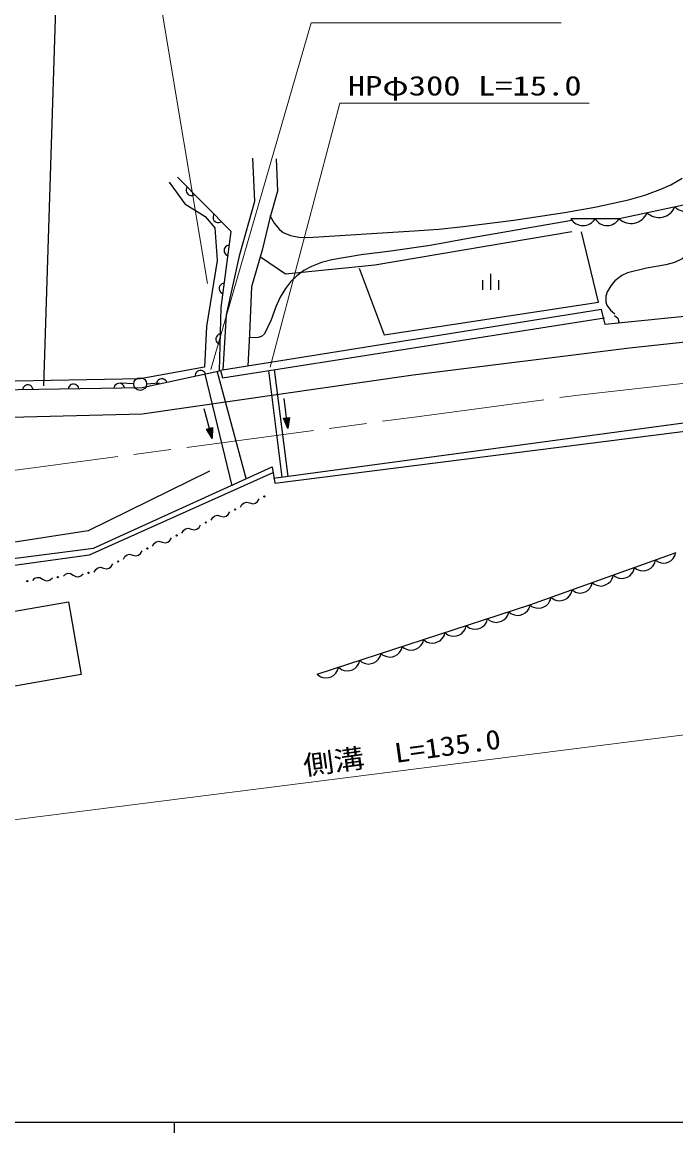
# Model space of a CAD drawing. Units: millimetres, scale not verified. Extents: x 40000 to 680000, y 20000 to 380000.
# Drawn here: x 253748 to 315003, y 204000 to 308111 of the extents above; entities that cross this region are included whole.
import ezdxf
from ezdxf.enums import TextEntityAlignment as Align

# ---------------------------------------------------------------- set-up
doc = ezdxf.new("R2010")
doc.units = ezdxf.units.MM
doc.header["$LTSCALE"] = 1000
doc.linetypes.add('CHAIN', pattern=[18.5, 12, -1.5, 3.5, -1.5])
for name, color, linetype, lineweight in [('M-BGD', 7, 'Continuous', 25), ('M-BMK', 2, 'CHAIN', 13), ('M-STR-HTXT', 7, 'Continuous', 13), ('M-STR-STRC', 7, 'Continuous', 25), ('M-TTL-BAND', 7, 'Continuous', 25)]:
    doc.layers.add(name, color=color, linetype=linetype, lineweight=lineweight)
doc.styles.add('ＭＳ ゴシック', font='')
doc.styles.get('ＭＳ ゴシック').set_extended_font_data('MS Gothic')

msp = doc.modelspace()

# ---------------------------------------------------------------- linework, layer by layer
at = {"layer": 'M-BGD'}
for p, q in [((275539, 291331), (275362, 295360)), ((277556, 295308), (277666, 292286)), ((267525, 293123), (269002, 291084)), ((273328, 288500), (268300, 293581)), ((269148, 292553), (269119, 292440)), ((269205, 292666), (269148, 292553)), ((269119, 292440), (269118, 292299)), ((269118, 292299), (269146, 292185)), ((269146, 292185), (269202, 292072)), ((269202, 292072), (269314, 291958)), ((269314, 291958), (269427, 291901)), ((269427, 291901), (269540, 291872)), ((269540, 291872), (269682, 291872)), ((269682, 291872), (269795, 291899)), ((269795, 291899), (269908, 291955)), ((277666, 292286), (276964, 289742)), ((320115, 291900), (309699, 289693)), ((269002, 291084), (270881, 289894)), ((274138, 286334), (275539, 291331)), ((270881, 289894), (271809, 288823)), ((271633, 289900), (271632, 289758)), ((271632, 289758), (271660, 289645)), ((271662, 290013), (271633, 289900)), ((271660, 289645), (271716, 289532)), ((271719, 290125), (271662, 290013)), ((271716, 289532), (271828, 289418)), ((276964, 289742), (276251, 286741)), ((309699, 289693), (305182, 289669)), ((271809, 288823), (272022, 285765)), ((271828, 289418), (271941, 289361)), ((271941, 289361), (272054, 289332)), ((272054, 289332), (272196, 289331)), ((272196, 289331), (272309, 289359)), ((272309, 289359), (272422, 289415)), ((272393, 281369), (273328, 288500)), ((286785, 285381), (305276, 288480)), ((307775, 281862), (306162, 288459)), ((272688, 286851), (272667, 286692)), ((272667, 286692), (272691, 286568)), ((272743, 286965), (272688, 286851)), ((272691, 286568), (272738, 286461)), ((272738, 286461), (272824, 286349)), ((272816, 287056), (272743, 286965)), ((272928, 287142), (272816, 287056)), ((272824, 286349), (272915, 286277)), ((272904, 280693), (274138, 286334)), ((273035, 287189), (272928, 287142)), ((273159, 287213), (273035, 287189)), ((276251, 286741), (275253, 283289)), ((272022, 285765), (271014, 279590)), ((272915, 286277), (273029, 286221)), ((276074, 286128), (278434, 284519)), ((278434, 284519), (286785, 285381)), ((285343, 285061), (287673, 278802)), ((297630, 284534), (297630, 283034)), ((272220, 283285), (272200, 283127)), ((272276, 283399), (272220, 283285)), ((272348, 283491), (272276, 283399)), ((272460, 283577), (272348, 283491)), ((272567, 283623), (272460, 283577)), ((272691, 283647), (272567, 283623)), ((275253, 283289), (275056, 278903)), ((296880, 283934), (296880, 283034)), ((298380, 283934), (298380, 283034)), ((272200, 283127), (272224, 283003)), ((272224, 283003), (272270, 282896)), ((272270, 282896), (272356, 282783)), ((272356, 282783), (272448, 282711)), ((272448, 282711), (272561, 282656)), ((272250, 275441), (272393, 281369)), ((308032, 281165), (272345, 275456)), ((287673, 278802), (307775, 281862)), ((308397, 279761), (308032, 281165)), ((322581, 281212), (308397, 279761)), ((272520, 274784), (308328, 280407)), ((272596, 275496), (272904, 280693)), ((271014, 279590), (270827, 275779)), ((271903, 278495), (271899, 278335)), ((271899, 278335), (271936, 278214)), ((271946, 278614), (271903, 278495)), ((271936, 278214), (271994, 278113)), ((272008, 278712), (271946, 278614)), ((271994, 278113), (272092, 278010)), ((272111, 278810), (272008, 278712)), ((272092, 278010), (272190, 277948)), ((272212, 278868), (272111, 278810)), ((272333, 278905), (272212, 278868)), ((275056, 278903), (274893, 275864)), ((272190, 277948), (272309, 277905)), ((270827, 275779), (264792, 274685)), ((264993, 273874), (272250, 275441)), ((269961, 275069), (269947, 274943)), ((269998, 275180), (269961, 275069)), ((270075, 275299), (269998, 275180)), ((270160, 275378), (270075, 275299)), ((270269, 275443), (270160, 275378)), ((270425, 275476), (270269, 275443)), ((270551, 275463), (270425, 275476)), ((270661, 275425), (270551, 275463)), ((270780, 275349), (270661, 275425)), ((270860, 275263), (270780, 275349)), ((270924, 275155), (270860, 275263)), ((270862, 275110), (273393, 264656)), ((272007, 275351), (274706, 265365)), ((272345, 275456), (272520, 274784)), ((276818, 275459), (278096, 265456)), ((277373, 275546), (278639, 265529)), ((239237, 273431), (264993, 273874)), ((264792, 274685), (251432, 274434)), ((253858, 273902), (253799, 273801)), ((253956, 274004), (253858, 273902)), ((254055, 274066), (253956, 274004)), ((254174, 274108), (254055, 274066)), ((254334, 274111), (254174, 274108)), ((254455, 274073), (254334, 274111)), ((254556, 274014), (254455, 274073)), ((254658, 273916), (254556, 274014)), ((254719, 273817), (254658, 273916)), ((254761, 273698), (254719, 273817)), ((258092, 273875), (258054, 273754)), ((258150, 273976), (258092, 273875)), ((258249, 274078), (258150, 273976)), ((258348, 274140), (258249, 274078)), ((258467, 274182), (258348, 274140)), ((258627, 274184), (258467, 274182)), ((258748, 274146), (258627, 274184)), ((258849, 274088), (258748, 274146)), ((258950, 273990), (258849, 274088)), ((259012, 273891), (258950, 273990)), ((259054, 273772), (259012, 273891)), ((262385, 273949), (262347, 273828)), ((262443, 274050), (262385, 273949)), ((262541, 274152), (262443, 274050)), ((262640, 274213), (262541, 274152)), ((262760, 274255), (262640, 274213)), ((262920, 274258), (262760, 274255)), ((263040, 274220), (262920, 274258)), ((264203, 274218), (263004, 274279)), ((263141, 274162), (263040, 274220)), ((263243, 274064), (263141, 274162)), ((263305, 273965), (263243, 274064)), ((263347, 273845), (263305, 273965)), ((265401, 274226), (266598, 274303)), ((266332, 274286), (266319, 274160)), ((266370, 274396), (266332, 274286)), ((266447, 274515), (266370, 274396)), ((266532, 274595), (266447, 274515)), ((266641, 274659), (266532, 274595)), ((266797, 274693), (266641, 274659)), ((266923, 274679), (266797, 274693)), ((267033, 274642), (266923, 274679)), ((267152, 274565), (267033, 274642)), ((267232, 274480), (267152, 274565)), ((267296, 274371), (267232, 274480)), ((253799, 273801), (253761, 273681)), ((333910, 272981), (277312, 265350)), ((278640, 270033), (278294, 272836)), ((271559, 269079), (270808, 271882)), ((277415, 264912), (334179, 272104)), ((278240, 270991), (278796, 271059)), ((278640, 270033), (278240, 270991)), ((278324, 270961), (278721, 271010)), ((278606, 270310), (278324, 270961)), ((278408, 270931), (278647, 270960)), ((278586, 270469), (278408, 270931)), ((278493, 270901), (278572, 270911)), ((278557, 270707), (278493, 270901)), ((278572, 270911), (278557, 270707)), ((278647, 270960), (278586, 270469)), ((278721, 271010), (278606, 270310)), ((278796, 271059), (278640, 270033)), ((271030, 269972), (271571, 270117)), ((271559, 269079), (271030, 269972)), ((271118, 269954), (271504, 270058)), ((271487, 269349), (271118, 269954)), ((271205, 269936), (271437, 269999)), ((271445, 269504), (271205, 269936)), ((271293, 269918), (271370, 269939)), ((271383, 269736), (271293, 269918)), ((271370, 269939), (271383, 269736)), ((271437, 269999), (271445, 269504)), ((271504, 270058), (271487, 269349)), ((271571, 270117), (271559, 269079)), ((277252, 265859), (260018, 258150)), ((260438, 258793), (277162, 266442)), ((277162, 266442), (277415, 264912)), ((275804, 263168), (275950, 263430)), ((274196, 262650), (274342, 262912)), ((274342, 262912), (274537, 263064)), ((274537, 263064), (274781, 263107)), ((274781, 263107), (275073, 263040)), ((275073, 263040), (275366, 262973)), ((275366, 262973), (275609, 263016)), ((275609, 263016), (275804, 263168)), ((271455, 261430), (271601, 261692)), ((271601, 261692), (271796, 261845)), ((271796, 261845), (272040, 261887)), ((272040, 261887), (272332, 261820)), ((272332, 261820), (272625, 261754)), ((272625, 261754), (272868, 261796)), ((272868, 261796), (273063, 261949)), ((273063, 261949), (273209, 262211)), ((268714, 260211), (268860, 260473)), ((268860, 260473), (269055, 260625)), ((269055, 260625), (269299, 260668)), ((269299, 260668), (269591, 260601)), ((269591, 260601), (269884, 260534)), ((269884, 260534), (270127, 260577)), ((270127, 260577), (270322, 260729)), ((270322, 260729), (270468, 260991)), ((265973, 258992), (266119, 259254)), ((266119, 259254), (266314, 259406)), ((266314, 259406), (266558, 259449)), ((266558, 259449), (266850, 259382)), ((266850, 259382), (267142, 259315)), ((267142, 259315), (267386, 259358)), ((267386, 259358), (267581, 259510)), ((267581, 259510), (267727, 259772)), ((244567, 256776), (260438, 258793)), ((263573, 258187), (263817, 258230)), ((263817, 258230), (264109, 258163)), ((264645, 258139), (264840, 258291)), ((264840, 258291), (264986, 258553)), ((301329, 253494), (315026, 258401)), ((314934, 258155), (314980, 258384)), ((260018, 258150), (244961, 256047)), ((262099, 257072), (262245, 257334)), ((263232, 257773), (263378, 258035)), ((263378, 258035), (263573, 258187)), ((264109, 258163), (264401, 258096)), ((264401, 258096), (264645, 258139)), ((312857, 257133), (312973, 257308)), ((312973, 257308), (313049, 257469)), ((313049, 257469), (313097, 257710)), ((313097, 257710), (313277, 257562)), ((313277, 257562), (313431, 257489)), ((313431, 257489), (313622, 257430)), ((313622, 257430), (313888, 257398)), ((313888, 257398), (314128, 257442)), ((314128, 257442), (314354, 257522)), ((314354, 257522), (314566, 257641)), ((314566, 257641), (314752, 257835)), ((314752, 257835), (314862, 258002)), ((314862, 258002), (314934, 258155)), ((257609, 256165), (257816, 256368)), ((257816, 256368), (258038, 256457)), ((258038, 256457), (258276, 256430)), ((258276, 256430), (258529, 256289)), ((258529, 256289), (258782, 256147)), ((258782, 256147), (259020, 256121)), ((259020, 256121), (259242, 256209)), ((259242, 256209), (259448, 256413)), ((260491, 256553), (260637, 256815)), ((260637, 256815), (260832, 256968)), ((260832, 256968), (261075, 257010)), ((261075, 257010), (261368, 256944)), ((261368, 256944), (261660, 256877)), ((261660, 256877), (261904, 256919)), ((261904, 256919), (262099, 257072)), ((309095, 256053), (309143, 256293)), ((309143, 256293), (309332, 256138)), ((309332, 256138), (309494, 256062)), ((310463, 256097), (310686, 256221)), ((310686, 256221), (310880, 256425)), ((310880, 256425), (310996, 256600)), ((310996, 256600), (311072, 256761)), ((311072, 256761), (311120, 257001)), ((311120, 257001), (311309, 256846)), ((311309, 256846), (311470, 256770)), ((311470, 256770), (311671, 256708)), ((311671, 256708), (311951, 256674)), ((311951, 256674), (312202, 256720)), ((312202, 256720), (312439, 256805)), ((312439, 256805), (312663, 256929)), ((312663, 256929), (312857, 257133)), ((254735, 255777), (254942, 255981)), ((254942, 255981), (255164, 256069)), ((255164, 256069), (255402, 256043)), ((255402, 256043), (255655, 255901)), ((255655, 255901), (255908, 255760)), ((255908, 255760), (256146, 255734)), ((256146, 255734), (256368, 255822)), ((256368, 255822), (256574, 256025)), ((306938, 255036), (307048, 255203)), ((307048, 255203), (307120, 255356)), ((307120, 255356), (307166, 255585)), ((307166, 255585), (307355, 255430)), ((307355, 255430), (307517, 255353)), ((307517, 255353), (307717, 255291)), ((307717, 255291), (307997, 255258)), ((307997, 255258), (308248, 255303)), ((308248, 255303), (308486, 255388)), ((308486, 255388), (308709, 255513)), ((308709, 255513), (308903, 255716)), ((308903, 255716), (309019, 255892)), ((309019, 255892), (309095, 256053)), ((309494, 256062), (309694, 256000)), ((309694, 256000), (309974, 255966)), ((309974, 255966), (310225, 256012)), ((310225, 256012), (310463, 256097)), ((303258, 253962), (303306, 254202)), ((303306, 254202), (303496, 254047)), ((303496, 254047), (303657, 253971)), ((304626, 254005), (304849, 254130)), ((304849, 254130), (305044, 254334)), ((305044, 254334), (305159, 254509)), ((305159, 254509), (305235, 254670)), ((305235, 254670), (305283, 254910)), ((305283, 254910), (305464, 254762)), ((305464, 254762), (305617, 254690)), ((305617, 254690), (305808, 254631)), ((305808, 254631), (306075, 254599)), ((306075, 254599), (306314, 254642)), ((306314, 254642), (306540, 254723)), ((306540, 254723), (306752, 254842)), ((306752, 254842), (306938, 255036)), ((245491, 251575), (258075, 253777)), ((258075, 253777), (259269, 246959)), ((281387, 246991), (301329, 253494)), ((301097, 252932), (301217, 253104)), ((301217, 253104), (301298, 253263)), ((301298, 253263), (301353, 253501)), ((301329, 253494), (301519, 253338)), ((301519, 253338), (301680, 253262)), ((301680, 253262), (301881, 253200)), ((301881, 253200), (302160, 253167)), ((302160, 253167), (302412, 253212)), ((302412, 253212), (302649, 253297)), ((302649, 253297), (302872, 253422)), ((302872, 253422), (303067, 253625)), ((303067, 253625), (303182, 253801)), ((303182, 253801), (303258, 253962)), ((303657, 253971), (303857, 253909)), ((303857, 253909), (304137, 253875)), ((304137, 253875), (304389, 253920)), ((304389, 253920), (304626, 254005)), ((297224, 251802), (297305, 251961)), ((297305, 251961), (297360, 252199)), ((297360, 252199), (297544, 252039)), ((297544, 252039), (297703, 251958)), ((297703, 251958), (297902, 251890)), ((298433, 251887), (298673, 251965)), ((298673, 251965), (298900, 252083)), ((298900, 252083), (299100, 252281)), ((299100, 252281), (299221, 252453)), ((299221, 252453), (299301, 252612)), ((299301, 252612), (299356, 252850)), ((299356, 252850), (299541, 252690)), ((299541, 252690), (299700, 252609)), ((299700, 252609), (299899, 252541)), ((299899, 252541), (300177, 252500)), ((300177, 252500), (300430, 252538)), ((300430, 252538), (300670, 252616)), ((300670, 252616), (300896, 252734)), ((300896, 252734), (301097, 252932)), ((294906, 250781), (295107, 250979)), ((295107, 250979), (295228, 251151)), ((295228, 251151), (295308, 251310)), ((295308, 251310), (295363, 251548)), ((295363, 251548), (295548, 251388)), ((295548, 251388), (295707, 251307)), ((295707, 251307), (295906, 251239)), ((295906, 251239), (296184, 251198)), ((296184, 251198), (296437, 251236)), ((296437, 251236), (296676, 251314)), ((296676, 251314), (296903, 251432)), ((296903, 251432), (297103, 251630)), ((297103, 251630), (297224, 251802)), ((297902, 251890), (298181, 251849)), ((298181, 251849), (298433, 251887)), ((291235, 249849), (291315, 250008)), ((291315, 250008), (291370, 250246)), ((291370, 250246), (291555, 250086)), ((291555, 250086), (291714, 250005)), ((291714, 250005), (291912, 249937)), ((291912, 249937), (292191, 249896)), ((292191, 249896), (292444, 249934)), ((292444, 249934), (292683, 250012)), ((292683, 250012), (292910, 250130)), ((292910, 250130), (293110, 250328)), ((293110, 250328), (293231, 250500)), ((293231, 250500), (293312, 250659)), ((293312, 250659), (293366, 250897)), ((293366, 250897), (293551, 250737)), ((293551, 250737), (293710, 250656)), ((293710, 250656), (293909, 250588)), ((293909, 250588), (294188, 250547)), ((294188, 250547), (294440, 250585)), ((294440, 250585), (294680, 250663)), ((294680, 250663), (294906, 250781)), ((287322, 248706), (287377, 248944)), ((287377, 248944), (287562, 248784)), ((288690, 248710), (288917, 248828)), ((288917, 248828), (289117, 249026)), ((289117, 249026), (289238, 249198)), ((289238, 249198), (289319, 249357)), ((289319, 249357), (289373, 249595)), ((289373, 249595), (289558, 249435)), ((289558, 249435), (289717, 249354)), ((289717, 249354), (289916, 249286)), ((289916, 249286), (290195, 249245)), ((290195, 249245), (290447, 249283)), ((290447, 249283), (290687, 249361)), ((290687, 249361), (290913, 249479)), ((290913, 249479), (291114, 249677)), ((291114, 249677), (291235, 249849)), ((285124, 247724), (285245, 247896)), ((285245, 247896), (285326, 248055)), ((285326, 248055), (285380, 248293)), ((285380, 248293), (285565, 248133)), ((285565, 248133), (285724, 248052)), ((285724, 248052), (285923, 247984)), ((285923, 247984), (286201, 247943)), ((286201, 247943), (286454, 247981)), ((286454, 247981), (286694, 248059)), ((286694, 248059), (286920, 248177)), ((286920, 248177), (287121, 248375)), ((287121, 248375), (287241, 248547)), ((287241, 248547), (287322, 248706)), ((287562, 248784), (287721, 248703)), ((287721, 248703), (287919, 248635)), ((287919, 248635), (288198, 248594)), ((288198, 248594), (288451, 248632)), ((288451, 248632), (288690, 248710)), ((259269, 246959), (246685, 244756)), ((281387, 246991), (281572, 246831)), ((281572, 246831), (281731, 246750)), ((281731, 246750), (281930, 246682)), ((282461, 246679), (282701, 246757)), ((282701, 246757), (282927, 246875)), ((282927, 246875), (283128, 247073)), ((283128, 247073), (283248, 247245)), ((283248, 247245), (283329, 247404)), ((283329, 247404), (283384, 247642)), ((283384, 247642), (283569, 247482)), ((283569, 247482), (283727, 247401)), ((283727, 247401), (283926, 247333)), ((283926, 247333), (284205, 247292)), ((284205, 247292), (284458, 247330)), ((284458, 247330), (284697, 247408)), ((284697, 247408), (284924, 247526)), ((284924, 247526), (285124, 247724)), ((281930, 246682), (282208, 246641)), ((282208, 246641), (282461, 246679))]:
    msp.add_line(p, q, dxfattribs=at)
for points in [[(276946, 289981), (277374, 289271), (277868, 288668), (278203, 288410), (278886, 288106), (279664, 287960), (280507, 287927), (290490, 288561), (292796, 288706), (295061, 288954), (299825, 289554), (304566, 290259), (307413, 290772), (310556, 291447), (312094, 291895), (313594, 292452), (314535, 292881), (315597, 293493)], [(319631, 291434), (319069, 290154), (318326, 288735), (317832, 287994), (317038, 287058), (316434, 286509), (315601, 285939), (314873, 285597), (314078, 285362), (312246, 285057), (310483, 284624), (309950, 284361), (309306, 283868), (308908, 283401), (308585, 282828), (308459, 282431), (308451, 281856), (308544, 281599), (308898, 281123), (309277, 280760)], [(305271, 289516), (295719, 287866), (291972, 287193), (288293, 286634), (285531, 286291), (282776, 285831), (281797, 285575), (280858, 285224), (280155, 284847), (279473, 284344), (278898, 283775), (278410, 283134), (277926, 282338), (277511, 281444), (277086, 280215), (276455, 278888), (276176, 278661), (275878, 278554), (275047, 278537)], [(309249, 280627), (309575, 280357), (309652, 280014), (309640, 279919)]]:
    msp.add_lwpolyline(points, dxfattribs=at)
for centre, radius in [((264802, 274187), 600), ((276444, 263649), 60), ((273703, 262430), 60), ((270962, 261211), 60), ((268221, 259992), 60), ((265479, 258772), 60), ((262738, 257553), 60), ((257092, 256095), 58), ((259966, 256483), 58), ((254236, 255710), 56)]:
    msp.add_circle(centre, radius, dxfattribs=at)
for centre, radius, start, end in [((313416, 291416), 1615, 226.4751, 337.44809), ((316020, 291968), 1615, 226.4751, 337.44809), ((306308, 290368), 1325, 211.80579, 328.80109), ((308566, 290379), 1325, 211.80579, 328.80109), ((310812, 290864), 1615, 226.4751, 337.44809)]:
    msp.add_arc(centre, radius, start, end, dxfattribs=at)
at = {"layer": 'M-BMK'}
for p, q in [((305887, 273150), (318634, 274565)), ((290742, 271132), (305887, 273150)), ((250828, 265804), (290742, 271132))]:
    msp.add_line(p, q, dxfattribs=at)
at = {"layer": 'M-STR-HTXT'}
for p, q in [((265320, 318330), (271100, 283623)), ((271424, 275539), (280827, 308039)), ((280827, 308039), (304256, 308039)), ((276992, 275760), (283523, 300521)), ((283523, 300521), (306870, 300521)), ((240820, 231791), (337879, 244126))]:
    msp.add_line(p, q, dxfattribs=at)
at = {"layer": 'M-STR-STRC'}
for p, q in [((255780, 274036), (257633, 332405)), ((310661, 277571), (338268, 280545)), ((290394, 275053), (310661, 277571)), ((264986, 271393), (290394, 275053)), ((239018, 270753), (264986, 271393)), ((271296, 266019), (259926, 260438)), ((259926, 260438), (244995, 258108))]:
    msp.add_line(p, q, dxfattribs=at)
at = {"layer": 'M-TTL-BAND'}
for p, q in [((40000, 205000), (579000, 205000)), ((268000, 205000), (268000, 204000))]:
    msp.add_line(p, q, dxfattribs=at)

# ---------------------------------------------------------------- texts
at = {"layer": 'M-STR-HTXT', "style": 'ＭＳ ゴシック', "width": 1.3}
msp.add_text('HPφ300 L=15.0', height=1833, dxfattribs=at).set_placement((284264, 300690), align=Align.BOTTOM_LEFT)
at = {"layer": 'M-STR-HTXT', "style": 'ＭＳ ゴシック', "width": 1.15}
msp.add_text('側溝\u3000L=135.0', height=1833, rotation=7.8, dxfattribs=at).set_placement((280289, 236957), align=Align.BOTTOM_LEFT)

doc.saveas('drawing.dxf')
